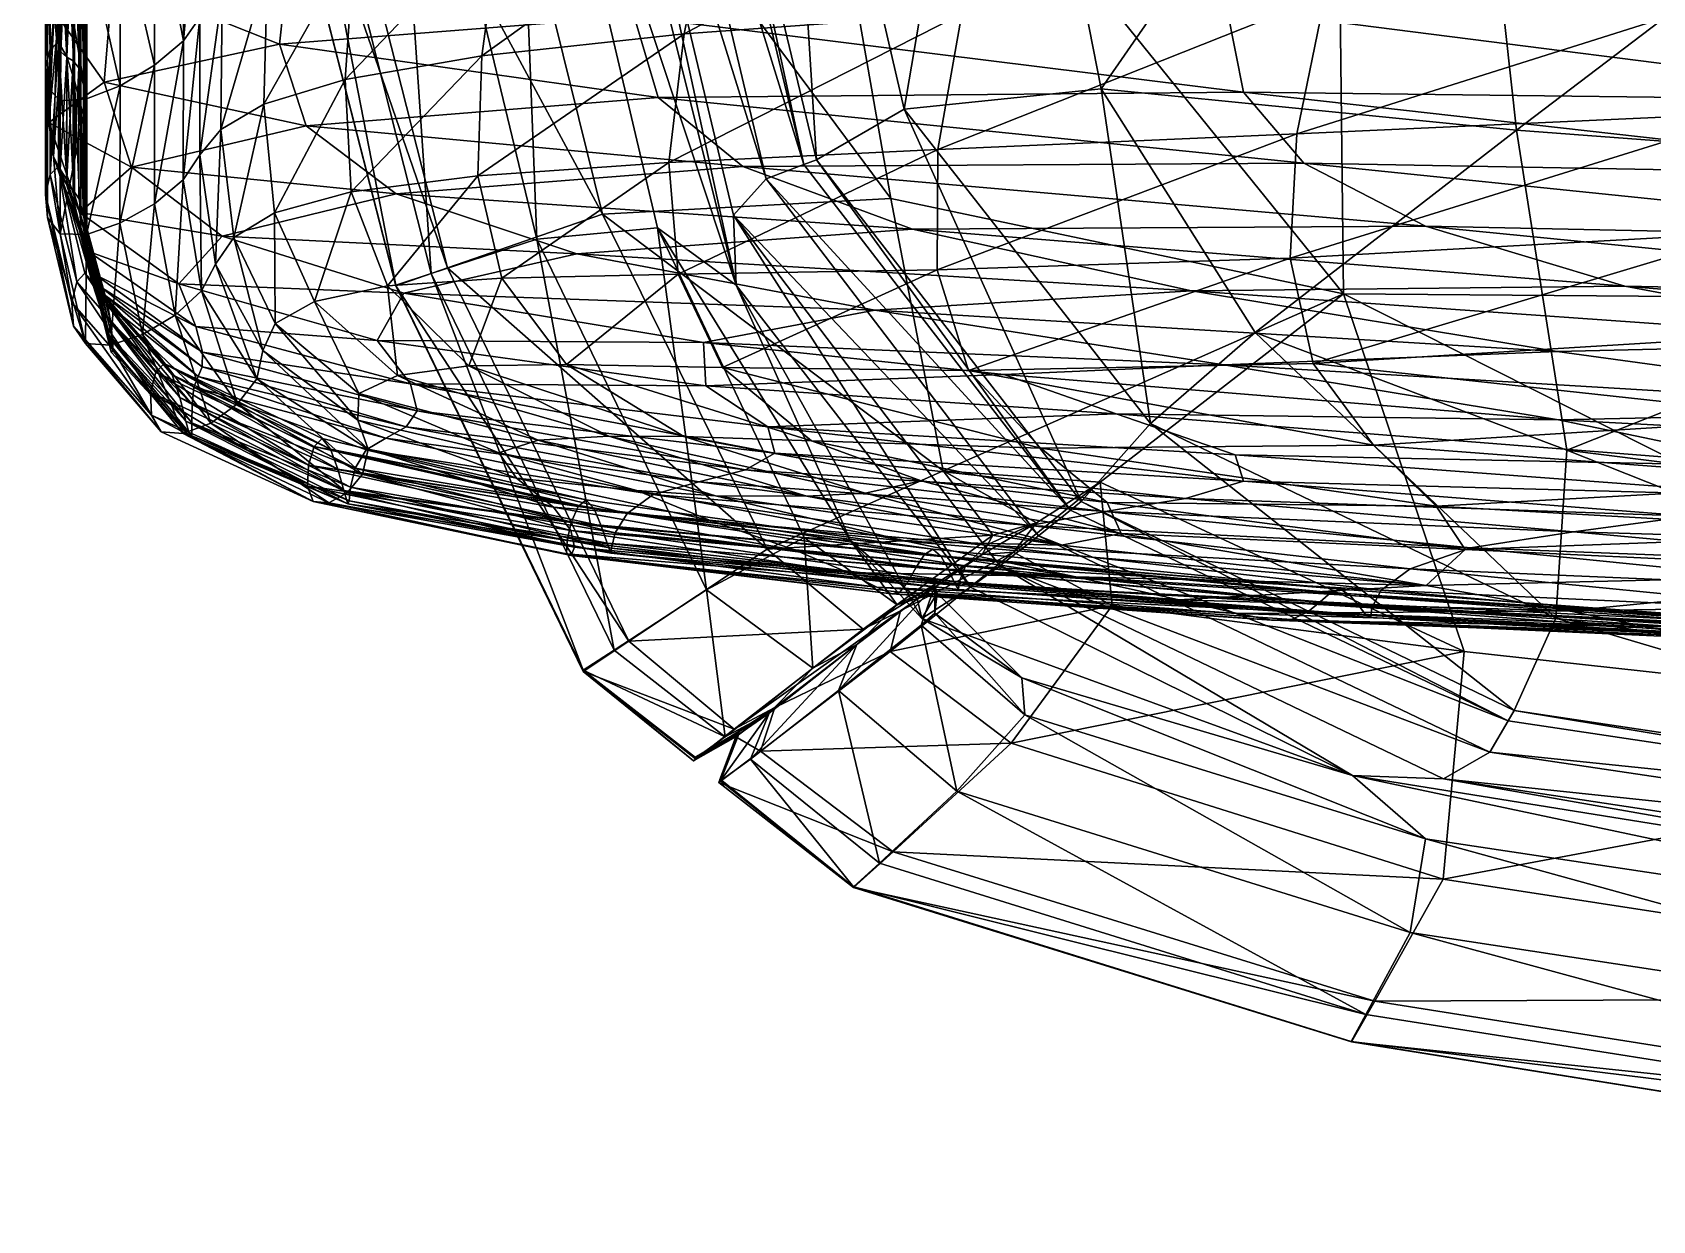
# Model space of a CAD drawing. Header units: centimetres. Extents: x -956 to 956, y -466 to 466.
# Drawn here: x -779.4 to -752.7, y -465.92 to -446.34 of the extents above; entities that cross this region are included whole.
import ezdxf

# ---------------------------------------------------------------- set-up
doc = ezdxf.new("R2010")
doc.units = ezdxf.units.CM
doc.layers.add('fabric', color=7, linetype='Continuous', true_color=0x3d8706)
doc.layers.add('Object003', color=7, linetype='Continuous', true_color=0x068706)

msp = doc.modelspace()

# ---------------------------------------------------------------- meshes
at = {"layer": 'fabric', "color": 34, "true_color": 0xb1581a}
mesh = msp.add_polyface(dxfattribs=at)
corners = [(-743.813, -439.625, -158.681), (-757.917, -439.692, -159.038), (-757.959, -424.682, -158.471), (-766.966, -439.299, -158.213), (-767.539, -424.682, -158.02), (-757.79, -450.65, -158.81), (-765.248, -449.076, -157.828), (-743.901, -450.758, -159.038), (-743.405, -457.902, -158.212), (-761.8, -453.754, -157.872), (-764.39, -453.566, -156.987), (-724.886, -450.793, -158.471), (-724.407, -439.35, -157.682), (-700.181, -450.793, -157.667), (-743.465, -424.304, -157.682), (-743.414, -439.197, -6.308), (-724.866, -439.318, -3.514), (-724.886, -424.682, -1.173), (-700.177, -439.321, -2.21), (-724.806, -449.152, -6.241), (-743.085, -448.845, -8.473), (-742.825, -454.649, -10.418), (-724.766, -455.137, -8.601), (-700.166, -449.166, -5.404), (-754.94, -447.953, -13.174), (-761.784, -447.273, -17.796), (-759.245, -451.288, -17.677), (-754.109, -453.224, -14.708), (-755.944, -438.84, -11.577), (-763.49, -438.581, -16.607), (-770.002, -449.336, -155.16), (-765.029, -447.604, -19.789), (-766.474, -448.44, -20.468), (-762.111, -454.07, -20.171), (-760.972, -452.788, -19.435), (-767.087, -438.753, -18.688), (-762.819, -454.636, -19.677), (-767.306, -448.756, -20.006), (-767.845, -449.352, -21.16), (-763.453, -455.131, -20.788), (-762.288, -454.212, -19.13), (-766.682, -448.519, -19.435), (-767.799, -450.508, -22.56), (-763.938, -455.483, -22.122), (-766.474, -448.44, -19.782), (-762.111, -454.07, -19.484), (-766.474, -448.44, -20.587), (-762.111, -454.07, -20.29)]
mesh.append_faces([[corners[k] for k in face] for face in [(0, 1, 2), (1, 3, 4), (5, 6, 3), (3, 1, 5), (7, 5, 1), (1, 0, 7), (5, 7, 8), (5, 9, 10), (10, 6, 5), (11, 7, 0), (0, 12, 11), (13, 11, 12), (12, 0, 14), (15, 16, 17), (18, 16, 19), (20, 19, 16), (16, 15, 20), (19, 20, 21), (21, 22, 19), (23, 19, 22), (24, 25, 26), (26, 27, 24), (20, 24, 27), (27, 21, 20), (24, 20, 15), (15, 28, 24), (25, 24, 28), (28, 29, 25), (30, 6, 10), (31, 32, 33), (33, 34, 31), (25, 31, 34), (34, 26, 25), (31, 25, 29), (29, 35, 31), (32, 31, 35), (36, 37, 38), (38, 39, 36), (37, 36, 40), (40, 41, 37), (38, 42, 43), (44, 41, 40), (40, 45, 44), (46, 44, 45), (45, 47, 46)]], dxfattribs={"vtx2": -1, "color": 34})
mesh = msp.add_polyface(dxfattribs=at)
corners = [(-780.247, -443.384, -352.271), (-780.229, -443.466, -345.587), (-780.385, -444.822, -345.587), (-780.247, -442.036, -352.271), (-780.229, -442.118, -345.587), (-780.321, -443.506, -335.709), (-780.321, -442.157, -335.709), (-780.376, -441.9, -356.523), (-780.088, -441.453, -356.556), (-780.361, -441.359, -358.937), (-780.208, -436.937, -358.968), (-779.918, -436.984, -356.575), (-779.926, -441.539, -352.288), (-779.735, -437.026, -352.298), (-780.294, -444.287, -352.262), (-780.435, -444.162, -356.484), (-779.861, -441.591, -345.594), (-779.643, -437.052, -345.598), (-779.893, -441.618, -335.709), (-779.637, -437.065, -335.709), (-780.32, -444.402, -335.711), (-780.255, -444.363, -345.589), (-779.872, -437.069, -289.629), (-779.716, -437.069, -321.863), (-779.519, -430.833, -321.86), (-780.02, -441.628, -321.867), (-780.488, -444.419, -321.874), (-780.245, -441.631, -289.639), (-780.572, -441.635, -224.594), (-780.099, -437.068, -224.575), (-775.533, -439.608, -45.96), (-776.19, -439.656, -64.742), (-773.408, -450.504, -64.742), (-776.19, -439.657, -86.292), (-773.407, -450.508, -86.292), (-776.19, -439.658, -107.842), (-773.405, -450.512, -107.842), (-776.189, -439.659, -126.787), (-773.404, -450.515, -126.787), (-776.189, -439.659, -140.521), (-773.404, -450.515, -140.521), (-775.258, -439.585, -149.811), (-772.553, -450.22, -149.746), (-772.465, -439.364, -155.423), (-770.002, -449.336, -155.16), (-766.966, -439.299, -158.213), (-765.248, -449.076, -157.828), (-771.482, -439.42, -24.6), (-773.56, -439.466, -32.712), (-771.081, -449.747, -33.206), (-772.827, -450.313, -46.083), (-767.087, -438.753, -18.688), (-768.71, -439.14, -19.294), (-766.474, -448.44, -20.468), (-767.306, -448.756, -20.006), (-769.56, -439.219, -18.9), (-770.222, -439.368, -20.03), (-766.682, -448.519, -19.435), (-768.922, -439.16, -18.278), (-767.799, -450.508, -22.56), (-770.508, -439.657, -21.223), (-768.71, -439.14, -19.414), (-768.71, -439.14, -18.608), (-766.474, -448.44, -19.782)]
mesh.append_faces([[corners[k] for k in face] for face in [(0, 1, 2), (1, 0, 3), (3, 4, 1), (5, 1, 4), (4, 6, 5), (7, 3, 0), (8, 9, 10), (10, 11, 8), (12, 8, 11), (11, 13, 12), (8, 12, 14), (14, 15, 8), (16, 12, 13), (13, 17, 16), (18, 16, 17), (17, 19, 18), (16, 18, 20), (20, 21, 16), (12, 16, 21), (21, 14, 12), (22, 23, 24), (18, 25, 26), (26, 20, 18), (25, 18, 19), (19, 23, 25), (27, 25, 23), (23, 22, 27), (28, 27, 22), (22, 29, 28), (30, 31, 32), (31, 33, 34), (33, 35, 36), (35, 37, 38), (37, 39, 40), (39, 41, 42), (41, 43, 44), (43, 45, 46), (47, 48, 49), (48, 30, 50), (51, 52, 53), (54, 55, 56), (57, 58, 55), (59, 60, 47), (56, 60, 59), (61, 62, 63), (62, 58, 57)]], dxfattribs={"vtx2": -1, "color": 34})
mesh = msp.add_polyface(dxfattribs=at)
corners = [(-780.853, -446.194, -345.584), (-780.385, -444.822, -345.587), (-780.503, -444.866, -335.709), (-780.792, -446.078, -352.262), (-780.384, -444.732, -352.269), (-780.86, -445.886, -356.504), (-780.497, -444.582, -356.518), (-780.923, -445.287, -345.581), (-780.952, -445.203, -352.208), (-780.294, -444.287, -352.262), (-780.998, -445.33, -335.714), (-780.255, -444.363, -345.589), (-780.32, -444.402, -335.711), (-780.488, -444.419, -321.874), (-781.181, -445.349, -321.884), (-773.408, -450.504, -64.742), (-773.407, -450.508, -86.292), (-770.32, -456.848, -86.32), (-770.319, -456.848, -64.725), (-772.827, -450.313, -46.083), (-769.81, -456.519, -46.151), (-775.533, -439.608, -45.96), (-776.19, -439.656, -64.742), (-773.405, -450.512, -107.842), (-773.404, -450.515, -126.787), (-770.313, -456.862, -126.773), (-770.315, -456.853, -107.868), (-776.19, -439.657, -86.292), (-776.19, -439.658, -107.842), (-773.404, -450.515, -140.521), (-772.553, -450.22, -149.746), (-769.569, -456.371, -149.504), (-770.321, -456.871, -140.439), (-776.189, -439.659, -126.787), (-776.189, -439.659, -140.521), (-764.39, -453.566, -156.987), (-767.286, -454.854, -154.609), (-770.002, -449.336, -155.16), (-775.258, -439.585, -149.811), (-765.248, -449.076, -157.828), (-772.465, -439.364, -155.423), (-771.081, -449.747, -33.206), (-768.287, -455.528, -33.667), (-769.096, -449.56, -25.551), (-766.679, -454.663, -26.526), (-771.482, -439.42, -24.6), (-773.56, -439.466, -32.712), (-770.222, -439.368, -20.03), (-767.845, -449.352, -21.16), (-767.306, -448.756, -20.006), (-769.56, -439.219, -18.9), (-766.682, -448.519, -19.435), (-767.799, -450.508, -22.56), (-765.915, -454.714, -23.982), (-766.474, -448.44, -19.782), (-766.474, -448.44, -20.587), (-768.71, -439.14, -19.414), (-768.71, -439.14, -18.608)]
mesh.append_faces([[corners[k] for k in face] for face in [(0, 1, 2), (1, 0, 3), (3, 4, 1), (5, 6, 4), (4, 3, 5), (7, 8, 9), (10, 7, 11), (11, 12, 10), (12, 13, 14), (15, 16, 17), (17, 18, 15), (19, 15, 18), (18, 20, 19), (15, 19, 21), (16, 15, 22), (23, 24, 25), (25, 26, 23), (16, 23, 26), (26, 17, 16), (23, 16, 27), (24, 23, 28), (29, 30, 31), (31, 32, 29), (24, 29, 32), (32, 25, 24), (29, 24, 33), (30, 29, 34), (35, 36, 37), (30, 37, 36), (36, 31, 30), (37, 30, 38), (39, 37, 40), (41, 19, 20), (20, 42, 41), (43, 41, 42), (42, 44, 43), (41, 43, 45), (19, 41, 46), (47, 48, 49), (50, 49, 51), (45, 43, 52), (53, 52, 43), (43, 44, 53), (52, 48, 47), (54, 55, 56), (51, 54, 57)]], dxfattribs={"vtx2": -1, "color": 34})
mesh = msp.add_polyface(dxfattribs=at)
corners = [(-767.799, -450.508, -22.56), (-765.915, -454.714, -23.982), (-764.737, -455.999, -23.849), (-763.938, -455.483, -22.122), (-763.453, -455.131, -20.788), (-767.845, -449.352, -21.16), (-765.866, -460.419, -126.773), (-765.869, -460.415, -107.868), (-768.061, -458.646, -107.945), (-765.87, -460.416, -86.32), (-768.069, -458.65, -86.403), (-766.111, -457.183, -33.784), (-767.562, -458.315, -46.037), (-765.437, -460.031, -46.004), (-764.16, -458.843, -33.079), (-764.751, -456.106, -26.951), (-764.523, -455.457, -27.151), (-765.812, -456.429, -33.85), (-767.256, -457.559, -45.958), (-767.4, -458.184, -148.987), (-765.262, -456.54, -153.784), (-763.267, -458.053, -154.608), (-765.214, -459.844, -149.504), (-767.162, -457.463, -148.66), (-765.09, -455.873, -153.304), (-763.227, -454.906, -155.986), (-763.747, -454.943, -155.172), (-768.085, -458.7, -140.19), (-765.864, -460.431, -140.439), (-768.059, -458.663, -126.73), (-763.569, -454.627, -155.988), (-765.707, -456.172, -153.785), (-767.286, -454.854, -154.609), (-764.39, -453.566, -156.987), (-767.829, -457.822, -148.987), (-766.534, -456.817, -33.846), (-765.144, -455.772, -27.05), (-766.679, -454.663, -26.526), (-764.527, -455.913, -24.576), (-763.043, -457.583, -25.569), (-764.487, -455.582, -24.698), (-763.089, -456.976, -23.093), (-764.814, -455.67, -24.66), (-765.867, -460.421, -64.725), (-768.058, -458.671, -64.672)]
mesh.append_faces([[corners[k] for k in face] for face in [(0, 1, 2), (2, 3, 0), (3, 4, 5), (6, 7, 8), (7, 9, 10), (11, 12, 13), (13, 14, 11), (15, 11, 14), (11, 15, 16), (16, 17, 11), (12, 11, 17), (17, 18, 12), (19, 20, 21), (21, 22, 19), (20, 19, 23), (23, 24, 20), (25, 20, 24), (24, 26, 25), (27, 19, 22), (22, 28, 27), (28, 6, 29), (30, 31, 32), (32, 33, 30), (31, 30, 26), (26, 24, 31), (34, 31, 24), (24, 23, 34), (35, 36, 37), (18, 17, 35), (36, 35, 17), (17, 16, 36), (38, 15, 39), (40, 38, 41), (41, 2, 40), (38, 40, 16), (16, 15, 38), (42, 40, 2), (2, 1, 42), (36, 42, 1), (1, 37, 36), (42, 36, 16), (16, 40, 42), (9, 43, 44), (12, 44, 43), (43, 13, 12)]], dxfattribs={"vtx2": -1, "color": 34})
mesh = msp.add_polyface(dxfattribs=at)
corners = [(-757.669, -462.97, -107.842), (-757.668, -462.97, -86.292), (-765.87, -460.416, -86.32), (-765.869, -460.415, -107.868), (-757.667, -462.97, -126.787), (-765.866, -460.419, -126.773), (-761.8, -453.754, -157.872), (-757.79, -450.65, -158.81), (-755.805, -456.54, -157.826), (-761.602, -455.782, -156.985), (-756.692, -461.173, -31.169), (-756.442, -459.627, -22.2), (-763.043, -457.583, -25.569), (-764.16, -458.843, -33.079), (-757.423, -462.521, -45.574), (-765.437, -460.031, -46.004), (-756.147, -460.292, -155.159), (-757.277, -462.303, -149.745), (-765.214, -459.844, -149.504), (-763.267, -458.053, -154.608), (-757.66, -462.972, -140.521), (-765.864, -460.431, -140.439), (-759.245, -451.288, -17.677), (-760.972, -452.788, -19.435), (-754.291, -455.995, -15.694), (-762.111, -454.07, -20.171), (-754.979, -457.515, -16.407), (-755.38, -458.199, -15.989), (-762.819, -454.636, -19.677), (-763.453, -455.131, -20.788), (-756.145, -458.638, -17.364), (-755.079, -457.686, -15.385), (-762.288, -454.212, -19.13), (-757.642, -458.586, -19.341), (-763.938, -455.483, -22.122), (-764.737, -455.999, -23.849), (-763.089, -456.976, -23.093), (-762.111, -454.07, -20.29), (-762.111, -454.07, -19.484), (-754.979, -457.515, -15.72), (-757.667, -462.97, -64.742), (-765.867, -460.421, -64.725), (-762.847, -454.421, -157.001), (-763.569, -454.627, -155.988), (-764.39, -453.566, -156.987), (-763.227, -454.906, -155.986), (-763.747, -454.943, -155.172), (-764.751, -456.106, -26.951), (-765.262, -456.54, -153.784), (-764.527, -455.913, -24.576)]
mesh.append_faces([[corners[k] for k in face] for face in [(0, 1, 2), (2, 3, 0), (4, 0, 3), (3, 5, 4), (6, 7, 8), (8, 9, 6), (10, 11, 12), (12, 13, 10), (14, 10, 13), (13, 15, 14), (16, 17, 18), (18, 19, 16), (8, 16, 19), (19, 9, 8), (20, 4, 5), (5, 21, 20), (17, 20, 21), (21, 18, 17), (22, 23, 24), (23, 25, 26), (27, 28, 29), (29, 30, 27), (28, 27, 31), (31, 32, 28), (33, 34, 35), (35, 36, 33), (11, 33, 36), (36, 12, 11), (33, 30, 29), (29, 34, 33), (37, 38, 39), (38, 32, 31), (40, 41, 2), (2, 1, 40), (41, 40, 14), (14, 15, 41), (42, 43, 44), (44, 6, 42), (45, 42, 6), (6, 9, 45), (42, 45, 46), (46, 43, 42), (13, 12, 47), (48, 45, 9), (9, 19, 48), (12, 36, 49)]], dxfattribs={"vtx2": -1, "color": 34})
mesh = msp.add_polyface(dxfattribs=at)
corners = [(-757.669, -462.97, -107.842), (-757.667, -462.97, -126.787), (-743.87, -465.181, -126.787), (-743.871, -465.181, -107.842), (-757.668, -462.97, -86.292), (-743.871, -465.181, -86.292), (-743.87, -465.181, -64.742), (-724.886, -465.918, -86.292), (-724.886, -465.918, -107.842), (-743.405, -457.902, -158.212), (-755.805, -456.54, -157.826), (-757.79, -450.65, -158.81), (-756.692, -461.173, -31.169), (-757.423, -462.521, -45.574), (-743.809, -464.677, -45.092), (-743.627, -463.165, -29.24), (-756.442, -459.627, -22.2), (-743.564, -461.565, -18.573), (-724.886, -465.918, -126.787), (-743.869, -465.182, -140.521), (-756.147, -460.292, -155.159), (-743.49, -462.243, -155.423), (-757.277, -462.303, -149.745), (-743.773, -464.447, -149.811), (-757.66, -462.972, -140.521), (-754.291, -455.995, -15.694), (-754.979, -457.515, -16.407), (-743.199, -459.28, -12.187), (-742.923, -457.662, -11.514), (-754.109, -453.224, -14.708), (-742.825, -454.649, -10.418), (-759.245, -451.288, -17.677), (-760.972, -452.788, -19.435), (-743.299, -459.998, -11.87), (-755.38, -458.199, -15.989), (-756.145, -458.638, -17.364), (-743.49, -460.556, -13.109), (-743.224, -459.46, -11.19), (-755.079, -457.686, -15.385), (-757.642, -458.586, -19.341), (-743.864, -460.796, -14.476), (-754.979, -457.515, -15.72), (-754.979, -457.515, -16.526), (-762.111, -454.07, -20.29), (-762.111, -454.07, -19.484), (-743.198, -459.28, -11.5), (-743.198, -459.28, -12.306), (-757.667, -462.97, -64.742)]
mesh.append_faces([[corners[k] for k in face] for face in [(0, 1, 2), (2, 3, 0), (4, 0, 3), (3, 5, 4), (6, 5, 7), (7, 5, 3), (8, 3, 2), (9, 10, 11), (12, 13, 14), (14, 15, 12), (16, 12, 15), (15, 17, 16), (18, 2, 19), (20, 10, 9), (9, 21, 20), (22, 20, 21), (21, 23, 22), (24, 22, 23), (23, 19, 24), (1, 24, 19), (19, 2, 1), (25, 26, 27), (27, 28, 25), (29, 25, 28), (28, 30, 29), (25, 29, 31), (26, 25, 32), (33, 34, 35), (35, 36, 33), (34, 33, 37), (37, 38, 34), (39, 16, 17), (17, 40, 39), (35, 39, 40), (40, 36, 35), (41, 42, 43), (38, 41, 44), (41, 38, 37), (37, 45, 41), (42, 41, 45), (45, 46, 42), (6, 47, 4), (4, 5, 6), (47, 6, 14), (14, 13, 47)]], dxfattribs={"vtx2": -1, "color": 34})
mesh = msp.add_polyface(dxfattribs=at)
corners = [(-768.061, -458.646, -107.945), (-768.059, -458.663, -126.73), (-765.866, -460.419, -126.773), (-768.069, -458.65, -86.403), (-765.869, -460.415, -107.868), (-767.77, -457.873, -86.458), (-767.757, -457.87, -107.997), (-767.756, -457.895, -126.701), (-768.473, -458.306, -64.672), (-770.319, -456.848, -64.725), (-770.32, -456.848, -86.32), (-768.48, -458.287, -86.403), (-767.756, -457.905, -64.637), (-767.256, -457.559, -45.958), (-767.979, -457.947, -46.052), (-769.81, -456.519, -46.151), (-768.47, -458.289, -107.945), (-770.315, -456.853, -107.868), (-768.469, -458.308, -126.73), (-770.313, -456.862, -126.773), (-768.085, -458.7, -140.19), (-765.864, -460.431, -140.439), (-767.804, -457.948, -140.024), (-767.4, -458.184, -148.987), (-767.162, -457.463, -148.66), (-768.502, -458.344, -140.19), (-770.321, -456.871, -140.439), (-767.829, -457.822, -148.987), (-769.569, -456.371, -149.504), (-765.707, -456.172, -153.785), (-767.286, -454.854, -154.609), (-766.679, -454.663, -26.526), (-768.287, -455.528, -33.667), (-766.534, -456.817, -33.846), (-768.058, -458.671, -64.672), (-765.87, -460.416, -86.32), (-767.562, -458.315, -46.037)]
mesh.append_faces([[corners[k] for k in face] for face in [(0, 1, 2), (3, 0, 4), (0, 3, 5), (5, 6, 0), (1, 0, 6), (6, 7, 1), (8, 9, 10), (10, 11, 8), (12, 8, 11), (11, 5, 12), (8, 12, 13), (13, 14, 8), (9, 8, 14), (14, 15, 9), (16, 11, 10), (10, 17, 16), (18, 16, 17), (17, 19, 18), (16, 18, 7), (7, 6, 16), (11, 16, 6), (6, 5, 11), (1, 20, 21), (20, 1, 7), (7, 22, 20), (23, 20, 22), (22, 24, 23), (25, 18, 19), (19, 26, 25), (27, 25, 26), (26, 28, 27), (25, 27, 24), (24, 22, 25), (18, 25, 22), (22, 7, 18), (29, 27, 28), (28, 30, 29), (31, 32, 33), (14, 33, 32), (32, 15, 14), (33, 14, 13), (34, 3, 35), (34, 36, 13), (13, 12, 34), (3, 34, 12), (12, 5, 3)]], dxfattribs={"vtx2": -1, "color": 34})
at = {"layer": 'Object003', "color": 34, "true_color": 0xb1581a}
mesh = msp.add_polyface(dxfattribs=at)
corners = [(-768.173, -443.988, -155.517), (-767.625, -441.37, -155.519), (-762.749, -441.019, -155.544), (-763.456, -443.597, -155.544), (-767.068, -436.095, -155.521), (-762.031, -435.845, -155.544), (-771.323, -441.782, -155.644), (-771.677, -444.431, -155.634), (-774.087, -444.884, -155.92), (-773.909, -442.202, -155.944), (-770.964, -436.406, -155.654), (-773.728, -436.729, -155.968), (-770.636, -425.925, -155.662), (-766.56, -425.744, -155.524), (-768.067, -427.734, -334.626), (-768.443, -437.651, -334.816), (-758.816, -437.302, -335.126), (-768.893, -442.43, -335.013), (-769.283, -444.447, -335.202), (-759.533, -444.245, -335.474), (-759.179, -442.155, -335.303), (-774.787, -442.843, -334.373), (-775.142, -444.882, -334.545), (-774.357, -438.04, -334.189), (-773.951, -428.098, -334.001), (-768.657, -446.367, -155.515), (-764.081, -446.034, -155.544), (-768.907, -448.487, -155.554), (-764.474, -448.273, -155.59), (-768.753, -450.325, -155.677), (-773.542, -450.52, -156.034), (-774.141, -448.971, -155.923), (-772.053, -448.707, -155.661), (-771.658, -450.392, -155.781), (-771.99, -446.73, -155.626), (-774.244, -447.117, -155.899), (-769.481, -446.078, -335.368), (-759.713, -445.94, -335.626), (-769.084, -447.415, -335.451), (-759.441, -447.328, -335.697), (-767.689, -448.553, -335.389), (-758.442, -448.496, -335.629), (-764.895, -449.584, -335.119), (-773.401, -449.003, -334.738), (-774.887, -447.879, -334.778), (-775.321, -446.533, -334.697)]
mesh.append_faces([[corners[k] for k in face] for face in [(0, 1, 2), (2, 3, 0), (1, 4, 5), (5, 2, 1), (6, 7, 8), (8, 9, 6), (10, 6, 9), (9, 11, 10), (1, 0, 7), (7, 6, 1), (4, 1, 6), (6, 10, 4), (12, 10, 11), (13, 4, 10), (14, 15, 16), (17, 18, 19), (15, 17, 20), (21, 22, 18), (18, 17, 21), (23, 21, 17), (17, 15, 23), (24, 23, 15), (15, 14, 24), (25, 0, 3), (3, 26, 25), (27, 25, 26), (26, 28, 27), (29, 27, 28), (30, 31, 32), (33, 32, 27), (7, 34, 35), (35, 8, 7), (0, 25, 34), (34, 7, 0), (34, 32, 31), (25, 27, 32), (32, 34, 25), (18, 36, 37), (36, 38, 39), (38, 40, 41), (42, 40, 43), (44, 43, 40), (40, 38, 44), (22, 45, 36), (36, 18, 22), (45, 44, 38), (38, 36, 45)]], dxfattribs={"vtx2": -1, "color": 34})
mesh = msp.add_polyface(dxfattribs=at)
corners = [(-755.119, -425.576, -155.695), (-755.84, -435.704, -155.695), (-762.031, -435.845, -155.544), (-761.375, -425.617, -155.544), (-767.068, -436.095, -155.521), (-763.456, -443.597, -155.544), (-762.749, -441.019, -155.544), (-756.63, -440.783, -155.695), (-757.408, -443.299, -155.695), (-758.816, -437.302, -335.126), (-758.611, -427.323, -334.961), (-768.067, -427.734, -334.626), (-747.197, -436.973, -335.209), (-747.234, -426.888, -335.085), (-759.533, -444.245, -335.474), (-759.179, -442.155, -335.303), (-768.893, -442.43, -335.013), (-747.688, -444.171, -335.478), (-747.413, -441.951, -335.345), (-768.443, -437.651, -334.816), (-749.202, -440.714, -155.946), (-749.91, -443.137, -155.946), (-748.484, -435.717, -155.946), (-747.829, -425.653, -155.946), (-764.081, -446.034, -155.544), (-758.095, -445.735, -155.695), (-764.474, -448.273, -155.59), (-758.558, -448.015, -155.747), (-764.486, -450.251, -155.728), (-758.667, -450.061, -155.903), (-759.713, -445.94, -335.626), (-769.283, -444.447, -335.202), (-759.441, -447.328, -335.697), (-769.481, -446.078, -335.368), (-747.827, -445.987, -335.596), (-747.714, -447.471, -335.643), (-756.44, -449.532, -335.361), (-758.442, -448.496, -335.629), (-767.689, -448.553, -335.389), (-764.895, -449.584, -335.119), (-746.263, -449.749, -335.312), (-747.231, -448.7, -335.567), (-769.084, -447.415, -335.451), (-750.969, -447.666, -156.002), (-751.107, -449.643, -156.169), (-740.389, -447.229, -156.3), (-750.534, -445.476, -155.946), (-740.048, -445.205, -156.243)]
mesh.append_faces([[corners[k] for k in face] for face in [(0, 1, 2), (3, 2, 4), (5, 6, 7), (7, 8, 5), (6, 2, 1), (1, 7, 6), (9, 10, 11), (12, 13, 10), (10, 9, 12), (14, 15, 16), (17, 18, 15), (15, 14, 17), (15, 9, 19), (18, 12, 9), (9, 15, 18), (20, 21, 8), (8, 7, 20), (22, 20, 7), (7, 1, 22), (23, 22, 1), (24, 5, 8), (8, 25, 24), (26, 24, 25), (25, 27, 26), (28, 26, 27), (27, 29, 28), (30, 14, 31), (32, 30, 33), (34, 17, 14), (14, 30, 34), (35, 34, 30), (30, 32, 35), (36, 37, 38), (38, 39, 36), (40, 41, 37), (37, 36, 40), (37, 32, 42), (41, 35, 32), (32, 37, 41), (43, 44, 29), (29, 27, 43), (44, 43, 45), (21, 46, 25), (25, 8, 21), (46, 43, 27), (27, 25, 46), (43, 46, 47)]], dxfattribs={"vtx2": -1, "color": 34})
mesh = msp.add_polyface(dxfattribs=at)
corners = [(-778.828, -448.769, -255.699), (-778.828, -446.738, -255.699), (-778.965, -446.51, -238.859), (-778.703, -449.172, -271.862), (-778.703, -447.138, -271.862), (-779.038, -445.993, -332.267), (-778.86, -443.744, -332.181), (-778.913, -444.064, -330.695), (-779.001, -446.439, -330.738), (-778.072, -445.436, -333.551), (-779.101, -446.617, -222.204), (-779.101, -448.684, -222.204), (-779.18, -446.91, -206.486), (-779.18, -449.014, -206.484), (-779.145, -447.243, -192.458), (-779.146, -449.389, -192.449), (-778.725, -446.808, -324.655), (-778.725, -444.223, -324.655), (-778.629, -444.331, -321.865), (-778.629, -446.927, -321.865), (-778.83, -446.751, -327.011), (-778.821, -444.207, -327.007), (-778.892, -444.186, -328.996), (-778.927, -446.66, -329.013), (-778.556, -447.204, -318.563), (-778.556, -449.349, -318.563), (-778.938, -444.859, -180.896), (-778.503, -444.749, -172.528), (-778.505, -447.439, -172.481), (-778.939, -447.468, -180.872), (-778.933, -439.459, -181.03), (-778.703, -444.788, -271.862), (-778.599, -447.55, -286.486), (-778.599, -445.167, -286.486), (-778.702, -439.7, -271.865), (-778.828, -444.402, -255.699), (-778.965, -444.164, -238.859), (-778.828, -439.338, -255.709), (-779.127, -447.829, -332.342), (-779.046, -448.386, -330.776), (-778.211, -447.164, -333.669), (-779.101, -444.23, -222.204), (-779.18, -444.46, -206.488), (-779.177, -439.262, -206.568), (-779.145, -444.717, -192.467), (-779.14, -439.421, -192.577), (-778.725, -448.941, -324.655), (-778.834, -448.845, -327.015), (-778.945, -448.693, -329.028), (-778.556, -444.628, -318.563)]
mesh.append_faces([[corners[k] for k in face] for face in [(0, 1, 2), (3, 4, 1), (5, 6, 7), (7, 8, 5), (6, 5, 9), (2, 10, 11), (10, 12, 13), (12, 14, 15), (16, 17, 18), (18, 19, 16), (20, 21, 17), (17, 16, 20), (22, 23, 8), (8, 7, 22), (21, 20, 23), (23, 22, 21), (19, 24, 25), (26, 27, 28), (28, 29, 26), (27, 26, 30), (31, 4, 32), (32, 33, 31), (34, 31, 33), (1, 35, 36), (36, 2, 1), (4, 31, 35), (35, 1, 4), (37, 35, 31), (38, 5, 8), (8, 39, 38), (5, 38, 40), (41, 10, 2), (2, 36, 41), (42, 12, 10), (10, 41, 42), (43, 42, 41), (14, 44, 26), (26, 29, 14), (12, 42, 44), (44, 14, 12), (30, 26, 44), (45, 44, 42), (46, 16, 19), (47, 20, 16), (39, 8, 23), (48, 23, 20), (19, 18, 49)]], dxfattribs={"vtx2": -1, "color": 34})
mesh = msp.add_polyface(dxfattribs=at)
corners = [(-775.52, -445.306, -156.396), (-775.447, -442.575, -156.443), (-773.909, -442.202, -155.944), (-774.087, -444.884, -155.92), (-776.271, -445.706, -157.191), (-776.25, -442.926, -157.265), (-776.631, -443.276, -158.532), (-776.635, -446.095, -158.437), (-776.907, -446.483, -160.262), (-776.903, -443.65, -160.367), (-778.072, -445.436, -333.551), (-777.797, -443.309, -333.418), (-778.86, -443.744, -332.181), (-775.142, -444.882, -334.545), (-774.787, -442.843, -334.373), (-777.377, -444.07, -162.893), (-777.381, -446.88, -162.797), (-777.946, -444.461, -166.737), (-777.949, -447.221, -166.663), (-778.503, -444.749, -172.528), (-778.505, -447.439, -172.481), (-778.497, -439.25, -172.677), (-778.599, -445.167, -286.486), (-778.599, -447.55, -286.486), (-778.528, -447.812, -298.711), (-778.528, -445.383, -298.711), (-778.596, -440.034, -286.488), (-774.141, -448.971, -155.923), (-774.244, -447.117, -155.899), (-771.99, -446.73, -155.626), (-775.584, -447.523, -156.353), (-776.289, -447.94, -157.126), (-776.639, -448.358, -158.353), (-776.911, -448.77, -160.17), (-778.211, -447.164, -333.669), (-779.038, -445.993, -332.267), (-777.761, -448.562, -333.737), (-779.127, -447.829, -332.342), (-775.321, -446.533, -334.697), (-774.887, -447.879, -334.778), (-778.556, -444.628, -318.563), (-778.556, -447.204, -318.563), (-778.629, -446.927, -321.865), (-778.524, -439.291, -318.581), (-778.629, -444.331, -321.865), (-778.512, -444.986, -314.062), (-778.512, -447.522, -314.062), (-778.487, -439.687, -314.076), (-778.501, -447.764, -307.673), (-778.501, -445.28, -307.673), (-778.52, -440.193, -298.715), (-778.485, -440.033, -307.683), (-777.385, -449.167, -162.713)]
mesh.append_faces([[corners[k] for k in face] for face in [(0, 1, 2), (2, 3, 0), (4, 5, 1), (1, 0, 4), (6, 7, 8), (8, 9, 6), (5, 4, 7), (7, 6, 5), (10, 11, 12), (11, 10, 13), (13, 14, 11), (15, 9, 8), (8, 16, 15), (17, 15, 16), (16, 18, 17), (19, 17, 18), (18, 20, 19), (17, 19, 21), (22, 23, 24), (24, 25, 22), (26, 22, 25), (27, 28, 29), (30, 0, 3), (3, 28, 30), (31, 4, 0), (0, 30, 31), (7, 32, 33), (33, 8, 7), (4, 31, 32), (32, 7, 4), (34, 10, 35), (36, 34, 37), (10, 34, 38), (38, 13, 10), (39, 38, 34), (40, 41, 42), (43, 40, 44), (45, 46, 41), (41, 40, 45), (47, 45, 40), (48, 49, 25), (25, 24, 48), (46, 45, 49), (49, 48, 46), (50, 25, 49), (51, 49, 45), (52, 16, 8)]], dxfattribs={"vtx2": -1, "color": 34})
mesh = msp.add_polyface(dxfattribs=at)
corners = [(-778.599, -447.55, -286.486), (-778.599, -449.597, -286.486), (-778.528, -449.881, -298.711), (-778.528, -447.812, -298.711), (-778.703, -447.138, -271.862), (-778.703, -449.172, -271.862), (-778.166, -451.325, -286.488), (-778.965, -446.51, -238.859), (-778.965, -448.552, -238.859), (-778.828, -448.769, -255.699), (-778.394, -450.513, -255.699), (-778.53, -450.308, -238.859), (-778.828, -446.738, -255.699), (-778.269, -450.906, -271.862), (-779.101, -448.684, -222.204), (-779.18, -449.014, -206.484), (-779.101, -446.617, -222.204), (-778.666, -450.452, -222.204), (-778.747, -450.794, -206.482), (-778.94, -449.659, -180.851), (-779.146, -449.389, -192.449), (-779.145, -447.243, -192.458), (-778.939, -447.468, -180.872), (-778.523, -451.466, -180.836), (-778.718, -451.182, -192.443), (-779.18, -446.91, -206.486), (-778.556, -449.349, -318.563), (-778.629, -449.077, -321.865), (-778.629, -446.927, -321.865), (-778.512, -449.647, -314.062), (-778.556, -447.204, -318.563), (-778.512, -447.522, -314.062), (-778.501, -449.861, -307.673), (-778.501, -447.764, -307.673), (-778.614, -449.309, -332.39), (-779.127, -447.829, -332.342), (-779.046, -448.386, -330.776), (-778.472, -449.952, -330.804), (-777.761, -448.562, -333.737), (-778.725, -448.941, -324.655), (-778.21, -450.663, -324.674), (-778.725, -446.808, -324.655), (-778.834, -448.845, -327.015), (-778.276, -450.532, -327.032), (-778.927, -446.66, -329.013), (-778.945, -448.693, -329.028), (-778.83, -446.751, -327.011), (-778.362, -450.328, -329.047), (-778.505, -447.439, -172.481), (-778.506, -449.671, -172.439)]
mesh.append_faces([[corners[k] for k in face] for face in [(0, 1, 2), (2, 3, 0), (4, 5, 1), (1, 0, 4), (6, 1, 5), (7, 8, 9), (10, 9, 8), (8, 11, 10), (12, 9, 5), (13, 5, 9), (9, 10, 13), (14, 8, 7), (15, 14, 16), (17, 11, 8), (8, 14, 17), (18, 17, 14), (14, 15, 18), (19, 20, 21), (21, 22, 19), (23, 24, 20), (20, 19, 23), (20, 15, 25), (24, 18, 15), (15, 20, 24), (26, 27, 28), (29, 26, 30), (30, 31, 29), (2, 32, 33), (33, 3, 2), (32, 29, 31), (31, 33, 32), (34, 35, 36), (36, 37, 34), (35, 34, 38), (28, 27, 39), (40, 39, 27), (41, 39, 42), (43, 42, 39), (44, 45, 36), (46, 42, 45), (45, 47, 37), (37, 36, 45), (42, 43, 47), (47, 45, 42), (48, 49, 19), (19, 22, 48), (23, 19, 49)]], dxfattribs={"vtx2": -1, "color": 34})
mesh = msp.add_polyface(dxfattribs=at)
corners = [(-778.599, -449.597, -286.486), (-778.166, -451.325, -286.488), (-778.095, -451.608, -298.715), (-778.528, -449.881, -298.711), (-778.703, -449.172, -271.862), (-778.269, -450.906, -271.862), (-778.108, -451.095, -318.583), (-778.156, -450.818, -321.887), (-778.629, -449.077, -321.865), (-778.556, -449.349, -318.563), (-778.076, -451.388, -314.077), (-778.512, -449.647, -314.062), (-778.501, -449.861, -307.673), (-778.068, -451.594, -307.683), (-775.405, -449.316, -156.353), (-775.584, -447.523, -156.353), (-774.244, -447.117, -155.899), (-774.141, -448.971, -155.923), (-776.074, -449.719, -157.098), (-776.289, -447.94, -157.126), (-774.747, -450.777, -156.43), (-773.542, -450.52, -156.034), (-775.393, -451.139, -157.134), (-775.598, -451.585, -158.31), (-776.38, -450.158, -158.303), (-776.639, -448.358, -158.353), (-776.609, -450.597, -160.109), (-776.911, -448.77, -160.17), (-773.277, -450.638, -333.595), (-776.268, -449.698, -333.724), (-776.982, -450.487, -332.391), (-773.714, -451.42, -332.328), (-778.614, -449.309, -332.39), (-778.472, -449.952, -330.804), (-776.703, -451.186, -330.816), (-777.761, -448.562, -333.737), (-773.401, -449.003, -334.738), (-774.887, -447.879, -334.778), (-778.211, -447.164, -333.669), (-778.21, -450.663, -324.674), (-778.725, -448.941, -324.655), (-778.276, -450.532, -327.032), (-778.362, -450.328, -329.047), (-776.593, -451.608, -329.075), (-776.907, -446.483, -160.262), (-777.385, -449.167, -162.713), (-777.044, -451.003, -162.655), (-777.952, -449.487, -166.598), (-777.949, -447.221, -166.663), (-777.381, -446.88, -162.797), (-777.579, -451.32, -166.551), (-778.506, -449.671, -172.439), (-778.505, -447.439, -172.481), (-778.108, -451.493, -172.408)]
mesh.append_faces([[corners[k] for k in face] for face in [(0, 1, 2), (2, 3, 0), (4, 5, 1), (6, 7, 8), (8, 9, 6), (10, 6, 9), (9, 11, 10), (12, 3, 2), (11, 12, 13), (14, 15, 16), (16, 17, 14), (18, 19, 15), (15, 14, 18), (20, 14, 17), (17, 21, 20), (22, 18, 14), (14, 20, 22), (18, 22, 23), (23, 24, 18), (25, 24, 26), (26, 27, 25), (19, 18, 24), (24, 25, 19), (28, 29, 30), (30, 31, 28), (30, 32, 33), (33, 34, 30), (29, 35, 32), (32, 30, 29), (35, 29, 36), (36, 37, 35), (38, 35, 37), (8, 7, 39), (40, 39, 41), (34, 33, 42), (43, 42, 41), (44, 27, 45), (46, 45, 27), (27, 26, 46), (47, 48, 49), (49, 45, 47), (50, 47, 45), (45, 46, 50), (48, 47, 51), (51, 52, 48), (47, 50, 53), (53, 51, 47)]], dxfattribs={"vtx2": -1, "color": 34})
mesh = msp.add_polyface(dxfattribs=at)
corners = [(-773.864, -453.208, -160.156), (-774.031, -452.73, -158.396), (-771.417, -453.687, -158.586), (-771.711, -453.271, -157.511), (-774.016, -452.292, -157.262), (-769.897, -452.994, -156.686), (-771.059, -453.062, -156.959), (-773.377, -451.995, -156.62), (-772.206, -451.837, -156.274), (-770.422, -449.989, -334.528), (-765.513, -450.919, -334.098), (-760.298, -450.6, -334.581), (-764.895, -449.584, -335.119), (-773.277, -450.638, -333.595), (-768.335, -451.45, -333.319), (-763.386, -451.976, -332.967), (-759.76, -451.821, -333.385), (-768.296, -452.163, -332.181), (-773.714, -451.42, -332.328), (-773.164, -452.134, -330.808), (-767.279, -452.843, -330.774), (-761.537, -452.627, -332.125), (-768.662, -453.001, -156.444), (-770.597, -451.814, -156.028), (-766.556, -453.071, -156.336), (-768.026, -451.861, -155.924), (-765.674, -453.936, -157.022), (-764.751, -453.732, -156.78), (-762.779, -453.191, -156.464), (-763.971, -451.911, -156.004), (-767.163, -453.276, -329.183), (-773.055, -452.576, -329.118), (-767.644, -453.547, -327.307), (-773.239, -452.842, -327.164), (-759.44, -453.735, -329.297), (-773.569, -453.026, -324.85), (-768.413, -453.745, -325.044), (-768.753, -450.325, -155.677), (-764.486, -450.251, -155.728), (-764.474, -448.273, -155.59), (-771.658, -450.392, -155.781), (-773.542, -450.52, -156.034), (-772.053, -448.707, -155.661), (-768.907, -448.487, -155.554), (-773.401, -449.003, -334.738), (-776.268, -449.698, -333.724)]
mesh.append_faces([[corners[k] for k in face] for face in [(0, 1, 2), (3, 2, 1), (1, 4, 3), (5, 6, 7), (7, 8, 5), (6, 3, 4), (4, 7, 6), (9, 10, 11), (11, 12, 9), (13, 14, 10), (10, 9, 13), (14, 15, 16), (16, 10, 14), (17, 18, 19), (19, 20, 17), (21, 17, 20), (14, 13, 18), (18, 17, 14), (15, 14, 17), (17, 21, 15), (22, 5, 8), (8, 23, 22), (24, 22, 23), (23, 25, 24), (5, 22, 26), (22, 24, 27), (28, 24, 25), (25, 29, 28), (30, 20, 19), (19, 31, 30), (32, 30, 31), (31, 33, 32), (20, 30, 34), (33, 35, 36), (25, 37, 38), (38, 29, 25), (39, 38, 37), (40, 23, 8), (8, 41, 40), (42, 40, 41), (37, 25, 23), (23, 40, 37), (43, 37, 40), (41, 8, 7), (44, 9, 12), (45, 13, 9), (9, 44, 45)]], dxfattribs={"vtx2": -1, "color": 34})
mesh = msp.add_polyface(dxfattribs=at)
corners = [(-754.247, -452.723, -332.331), (-750.59, -453.489, -331.007), (-739.345, -453.509, -331.395), (-747.172, -452.574, -332.738), (-759.76, -451.821, -333.385), (-754.268, -451.598, -333.785), (-761.537, -452.627, -332.125), (-759.578, -453.3, -330.808), (-763.386, -451.976, -332.967), (-765.513, -450.919, -334.098), (-760.298, -450.6, -334.581), (-767.279, -452.843, -330.774), (-748.171, -451.456, -334.118), (-753.157, -450.525, -334.833), (-756.44, -449.532, -335.361), (-764.895, -449.584, -335.119), (-744.691, -450.693, -334.824), (-746.263, -449.749, -335.312), (-743.239, -451.335, -334.306), (-757.296, -453.14, -156.736), (-762.779, -453.191, -156.464), (-763.971, -451.911, -156.004), (-758.29, -451.795, -156.215), (-756.266, -454.145, -157.487), (-761.683, -454.088, -157.063), (-755.784, -454.861, -158.492), (-764.751, -453.732, -156.78), (-761.454, -454.598, -157.754), (-760.395, -454.019, -327.487), (-761.717, -454.236, -325.278), (-754.002, -454.57, -325.512), (-752.078, -454.31, -327.687), (-750.404, -453.984, -329.489), (-741.053, -454.1, -329.643), (-759.44, -453.735, -329.297), (-743.396, -454.488, -327.852), (-767.163, -453.276, -329.183), (-767.644, -453.547, -327.307), (-749.15, -453.759, -157.9), (-748.445, -454.595, -159.087), (-750.07, -452.693, -157.059), (-750.843, -451.341, -156.503), (-764.486, -450.251, -155.728), (-758.667, -450.061, -155.903), (-751.107, -449.643, -156.169), (-740.512, -449.053, -156.472)]
mesh.append_faces([[corners[k] for k in face] for face in [(0, 1, 2), (2, 3, 0), (4, 0, 3), (3, 5, 4), (6, 7, 1), (1, 0, 6), (8, 6, 0), (0, 4, 8), (9, 4, 5), (5, 10, 9), (11, 7, 6), (12, 5, 3), (13, 14, 15), (15, 10, 13), (12, 13, 10), (10, 5, 12), (16, 17, 14), (14, 13, 16), (18, 16, 13), (13, 12, 18), (19, 20, 21), (21, 22, 19), (23, 24, 20), (20, 19, 23), (24, 23, 25), (26, 24, 27), (28, 29, 30), (30, 31, 28), (1, 32, 33), (7, 34, 32), (32, 1, 7), (32, 31, 35), (34, 28, 31), (31, 32, 34), (34, 7, 11), (28, 34, 36), (29, 28, 37), (23, 38, 39), (40, 19, 22), (22, 41, 40), (38, 23, 19), (19, 40, 38), (21, 42, 43), (43, 22, 21), (44, 41, 22), (22, 43, 44), (41, 44, 45)]], dxfattribs={"vtx2": -1, "color": 34})
mesh = msp.add_polyface(dxfattribs=at)
corners = [(-778.166, -451.325, -286.488), (-776.865, -452.749, -286.494), (-776.796, -453.012, -298.73), (-778.095, -451.608, -298.715), (-778.269, -450.906, -271.862), (-776.967, -452.356, -271.864), (-774.485, -453.206, -255.699), (-777.091, -451.986, -255.699), (-777.226, -451.795, -238.859), (-778.394, -450.513, -255.699), (-778.53, -450.308, -238.859), (-777.434, -452.649, -192.441), (-777.271, -452.924, -180.83), (-774.767, -454.068, -180.836), (-777.447, -452.272, -206.482), (-774.865, -453.817, -192.443), (-778.718, -451.182, -192.443), (-778.523, -451.466, -180.836), (-778.747, -450.794, -206.482), (-777.362, -451.939, -222.204), (-774.752, -453.167, -222.204), (-778.666, -450.452, -222.204), (-774.848, -453.472, -206.482), (-778.068, -451.594, -307.683), (-776.771, -452.987, -307.712), (-778.076, -451.388, -314.077), (-776.768, -452.774, -314.122), (-778.156, -450.818, -321.887), (-778.108, -451.095, -318.583), (-776.764, -452.475, -318.641), (-776.736, -452.187, -321.951), (-778.501, -449.861, -307.673), (-778.512, -449.647, -314.062), (-776.663, -452.012, -324.733), (-778.21, -450.663, -324.674), (-776.597, -451.851, -327.077), (-778.276, -450.532, -327.032), (-778.362, -450.328, -329.047), (-776.593, -451.608, -329.075), (-776.703, -451.186, -330.816), (-776.016, -452.463, -162.637), (-777.044, -451.003, -162.655), (-776.609, -450.597, -160.109), (-776.457, -452.781, -166.535), (-777.579, -451.32, -166.551), (-776.91, -452.951, -172.396), (-778.108, -451.493, -172.408), (-778.506, -449.671, -172.439)]
mesh.append_faces([[corners[k] for k in face] for face in [(0, 1, 2), (2, 3, 0), (4, 5, 1), (1, 0, 4), (6, 7, 8), (7, 9, 10), (10, 8, 7), (5, 4, 9), (9, 7, 5), (11, 12, 13), (14, 11, 15), (16, 17, 12), (12, 11, 16), (18, 16, 11), (11, 14, 18), (8, 19, 20), (10, 21, 19), (19, 8, 10), (19, 14, 22), (21, 18, 14), (14, 19, 21), (23, 3, 2), (2, 24, 23), (25, 23, 24), (24, 26, 25), (27, 28, 29), (29, 30, 27), (28, 25, 26), (26, 29, 28), (3, 23, 31), (23, 25, 32), (33, 34, 27), (27, 30, 33), (35, 36, 34), (34, 33, 35), (37, 38, 39), (36, 35, 38), (40, 41, 42), (43, 44, 41), (41, 40, 43), (13, 12, 45), (46, 45, 12), (12, 17, 46), (44, 43, 45), (45, 46, 44), (47, 46, 17)]], dxfattribs={"vtx2": -1, "color": 34})
mesh = msp.add_polyface(dxfattribs=at)
corners = [(-770.515, -454.416, -206.484), (-774.848, -453.472, -206.482), (-774.865, -453.817, -192.443), (-776.865, -452.749, -286.494), (-774.262, -453.888, -286.506), (-774.196, -454.11, -298.759), (-776.796, -453.012, -298.73), (-776.967, -452.356, -271.864), (-774.362, -453.539, -271.866), (-777.226, -451.795, -238.859), (-774.618, -453.033, -238.859), (-774.485, -453.206, -255.699), (-777.091, -451.986, -255.699), (-774.767, -454.068, -180.836), (-777.434, -452.649, -192.441), (-777.447, -452.272, -206.482), (-774.752, -453.167, -222.204), (-777.362, -451.939, -222.204), (-776.771, -452.987, -307.712), (-774.176, -454.06, -307.771), (-776.768, -452.774, -314.122), (-774.152, -453.832, -314.213), (-776.736, -452.187, -321.951), (-776.764, -452.475, -318.641), (-774.075, -453.521, -318.758), (-773.897, -453.221, -322.08), (-773.377, -451.995, -156.62), (-774.747, -450.777, -156.43), (-773.542, -450.52, -156.034), (-774.016, -452.292, -157.262), (-775.393, -451.139, -157.134), (-775.598, -451.585, -158.31), (-774.031, -452.73, -158.396), (-773.864, -453.208, -160.156), (-775.695, -452.048, -160.098), (-776.38, -450.158, -158.303), (-776.609, -450.597, -160.109), (-773.714, -451.42, -332.328), (-776.982, -450.487, -332.391), (-776.703, -451.186, -330.816), (-773.164, -452.134, -330.808), (-773.569, -453.026, -324.85), (-776.663, -452.012, -324.733), (-773.239, -452.842, -327.164), (-776.597, -451.851, -327.077), (-776.593, -451.608, -329.075), (-773.055, -452.576, -329.118), (-773.958, -453.621, -162.675), (-776.016, -452.463, -162.637), (-774.209, -453.929, -166.557), (-776.457, -452.781, -166.535), (-776.91, -452.951, -172.396), (-774.513, -454.092, -172.409)]
mesh.append_faces([[corners[k] for k in face] for face in [(0, 1, 2), (3, 4, 5), (5, 6, 3), (7, 8, 4), (4, 3, 7), (9, 10, 11), (8, 7, 12), (12, 11, 8), (13, 2, 14), (2, 1, 15), (16, 10, 9), (1, 16, 17), (18, 6, 5), (5, 19, 18), (20, 18, 19), (19, 21, 20), (22, 23, 24), (24, 25, 22), (23, 20, 21), (21, 24, 23), (26, 27, 28), (29, 30, 27), (27, 26, 29), (31, 32, 33), (33, 34, 31), (35, 31, 34), (34, 36, 35), (30, 29, 32), (32, 31, 30), (37, 38, 39), (39, 40, 37), (41, 42, 22), (22, 25, 41), (43, 44, 42), (42, 41, 43), (45, 46, 40), (40, 39, 45), (44, 43, 46), (46, 45, 44), (47, 48, 34), (34, 33, 47), (49, 50, 48), (48, 47, 49), (36, 34, 48), (51, 52, 13), (50, 49, 52), (52, 51, 50)]], dxfattribs={"vtx2": -1, "color": 34})
mesh = msp.add_polyface(dxfattribs=at)
corners = [(-769.925, -454.758, -286.525), (-769.865, -454.923, -298.808), (-774.196, -454.11, -298.759), (-774.262, -453.888, -286.506), (-770.021, -454.471, -271.871), (-774.362, -453.539, -271.866), (-770.272, -454.041, -238.859), (-770.141, -454.189, -255.699), (-774.485, -453.206, -255.699), (-774.618, -453.033, -238.859), (-771.417, -453.687, -158.586), (-770.81, -454.162, -160.303), (-773.864, -453.208, -160.156), (-768.236, -454.379, -158.724), (-769.434, -453.891, -157.9), (-771.711, -453.271, -157.511), (-771.059, -453.062, -156.959), (-769.897, -452.994, -156.686), (-766.633, -453.982, -157.351), (-768.141, -453.975, -157.591), (-770.584, -454.713, -192.452), (-774.865, -453.817, -192.443), (-774.767, -454.068, -180.836), (-770.592, -454.932, -180.858), (-764.966, -455.388, -192.466), (-770.515, -454.416, -206.484), (-774.752, -453.167, -222.204), (-770.404, -454.154, -222.204), (-774.848, -453.472, -206.482), (-769.166, -453.955, -322.294), (-768.413, -453.745, -325.044), (-773.569, -453.026, -324.85), (-773.897, -453.221, -322.08), (-767.644, -453.547, -327.307), (-773.239, -452.842, -327.164), (-769.594, -454.266, -318.953), (-774.075, -453.521, -318.758), (-769.792, -454.589, -314.364), (-774.152, -453.832, -314.213), (-769.851, -454.838, -307.868), (-774.176, -454.06, -307.771), (-770.517, -454.961, -172.453), (-774.513, -454.092, -172.409), (-770.461, -454.825, -166.63), (-774.209, -453.929, -166.557), (-765.234, -455.594, -172.521), (-765.482, -455.483, -166.728), (-770.525, -454.55, -162.782), (-773.958, -453.621, -162.675), (-766.826, -454.875, -160.415), (-765.96, -455.243, -162.888)]
mesh.append_faces([[corners[k] for k in face] for face in [(0, 1, 2), (2, 3, 0), (4, 0, 3), (3, 5, 4), (6, 7, 8), (8, 9, 6), (7, 4, 5), (5, 8, 7), (10, 11, 12), (11, 10, 13), (14, 13, 10), (10, 15, 14), (16, 17, 18), (19, 14, 15), (15, 16, 19), (20, 21, 22), (22, 23, 20), (24, 20, 23), (21, 20, 25), (26, 27, 6), (6, 9, 26), (28, 25, 27), (27, 26, 28), (29, 30, 31), (31, 32, 29), (30, 33, 34), (35, 29, 32), (32, 36, 35), (37, 35, 36), (36, 38, 37), (1, 39, 40), (40, 2, 1), (39, 37, 38), (38, 40, 39), (41, 23, 22), (22, 42, 41), (43, 41, 42), (42, 44, 43), (23, 41, 45), (41, 43, 46), (11, 47, 48), (48, 12, 11), (47, 11, 49), (47, 43, 44), (44, 48, 47), (43, 47, 50)]], dxfattribs={"vtx2": -1, "color": 34})
mesh = msp.add_polyface(dxfattribs=at)
corners = [(-764.197, -455.421, -286.548), (-764.135, -455.523, -298.866), (-769.865, -454.923, -298.808), (-769.925, -454.758, -286.525), (-764.296, -455.204, -271.877), (-770.021, -454.471, -271.871), (-764.557, -454.855, -238.859), (-764.42, -454.978, -255.699), (-770.141, -454.189, -255.699), (-770.272, -454.041, -238.859), (-768.236, -454.379, -158.724), (-766.826, -454.875, -160.415), (-770.81, -454.162, -160.303), (-766.633, -453.982, -157.351), (-768.141, -453.975, -157.591), (-771.059, -453.062, -156.959), (-764.969, -454.732, -158.66), (-762.204, -455.311, -160.368), (-762.435, -454.79, -158.35), (-769.434, -453.891, -157.9), (-765.674, -453.936, -157.022), (-769.897, -452.994, -156.686), (-764.751, -453.732, -156.78), (-768.662, -453.001, -156.444), (-761.683, -454.088, -157.063), (-766.556, -453.071, -156.336), (-762.779, -453.191, -156.464), (-761.454, -454.598, -157.754), (-770.592, -454.932, -180.858), (-765.101, -455.566, -180.892), (-764.966, -455.388, -192.466), (-764.83, -455.15, -206.488), (-770.515, -454.416, -206.484), (-770.584, -454.713, -192.452), (-770.404, -454.154, -222.204), (-764.694, -454.942, -222.204), (-767.163, -453.276, -329.183), (-767.644, -453.547, -327.307), (-760.395, -454.019, -327.487), (-762.96, -454.468, -322.551), (-761.717, -454.236, -325.278), (-768.413, -453.745, -325.044), (-769.166, -453.955, -322.294), (-763.68, -454.792, -319.186), (-769.594, -454.266, -318.953), (-764.02, -455.128, -314.545), (-769.792, -454.589, -314.364), (-764.124, -455.399, -307.985), (-769.851, -454.838, -307.868), (-765.234, -455.594, -172.521), (-765.482, -455.483, -166.728), (-770.517, -454.961, -172.453), (-765.96, -455.243, -162.888), (-770.525, -454.55, -162.782), (-770.461, -454.825, -166.63), (-760.504, -455.691, -162.92)]
mesh.append_faces([[corners[k] for k in face] for face in [(0, 1, 2), (2, 3, 0), (4, 0, 3), (3, 5, 4), (6, 7, 8), (8, 9, 6), (7, 4, 5), (5, 8, 7), (10, 11, 12), (13, 14, 15), (10, 16, 17), (17, 11, 10), (14, 13, 18), (18, 16, 14), (19, 14, 16), (16, 10, 19), (20, 13, 21), (22, 20, 23), (24, 22, 25), (25, 26, 24), (18, 13, 20), (27, 20, 22), (28, 29, 30), (31, 32, 33), (33, 30, 31), (34, 35, 6), (6, 9, 34), (32, 31, 35), (35, 34, 32), (36, 37, 38), (39, 40, 41), (41, 42, 39), (37, 41, 40), (43, 39, 42), (42, 44, 43), (45, 43, 44), (44, 46, 45), (1, 47, 48), (48, 2, 1), (47, 45, 46), (46, 48, 47), (49, 29, 28), (50, 49, 51), (11, 52, 53), (52, 50, 54), (52, 11, 17), (50, 52, 55)]], dxfattribs={"vtx2": -1, "color": 34})
mesh = msp.add_polyface(dxfattribs=at)
corners = [(-764.42, -454.978, -255.699), (-764.557, -454.855, -238.859), (-757.842, -455.514, -238.859), (-757.683, -455.617, -255.699), (-764.296, -455.204, -271.877), (-757.537, -455.789, -271.883), (-764.135, -455.523, -298.866), (-764.197, -455.421, -286.548), (-757.419, -455.942, -286.572), (-757.343, -455.983, -298.925), (-764.969, -454.732, -158.66), (-762.435, -454.79, -158.35), (-756.429, -455.457, -160.011), (-762.204, -455.311, -160.368), (-761.454, -454.598, -157.754), (-755.784, -454.861, -158.492), (-765.674, -453.936, -157.022), (-761.683, -454.088, -157.063), (-751.217, -456.281, -192.504), (-758.385, -455.893, -192.484), (-758.646, -456.017, -180.937), (-750.933, -456.179, -206.497), (-758.176, -455.722, -206.492), (-764.966, -455.388, -192.466), (-765.101, -455.566, -180.892), (-764.83, -455.15, -206.488), (-764.694, -454.942, -222.204), (-758, -455.572, -222.204), (-750.701, -456.086, -222.204), (-761.717, -454.236, -325.278), (-762.96, -454.468, -322.551), (-755.697, -454.835, -322.808), (-754.002, -454.57, -325.512), (-764.124, -455.399, -307.985), (-757.323, -455.823, -308.102), (-764.02, -455.128, -314.545), (-757.168, -455.532, -314.726), (-763.68, -454.792, -319.186), (-756.69, -455.179, -319.42), (-760.504, -455.691, -162.92), (-754.076, -455.871, -163.023), (-759.538, -455.915, -166.829), (-752.819, -456.132, -166.964), (-765.96, -455.243, -162.888), (-765.482, -455.483, -166.728), (-758.975, -456.024, -172.61), (-752.051, -456.286, -172.713), (-765.234, -455.594, -172.521)]
mesh.append_faces([[corners[k] for k in face] for face in [(0, 1, 2), (2, 3, 0), (4, 0, 3), (3, 5, 4), (6, 7, 8), (8, 9, 6), (7, 4, 5), (5, 8, 7), (10, 11, 12), (12, 13, 10), (14, 15, 12), (12, 11, 14), (16, 14, 11), (15, 14, 17), (18, 19, 20), (21, 22, 19), (19, 23, 24), (24, 20, 19), (22, 25, 23), (23, 19, 22), (26, 27, 2), (2, 1, 26), (28, 27, 22), (25, 22, 27), (27, 26, 25), (29, 30, 31), (31, 32, 29), (33, 6, 9), (9, 34, 33), (35, 33, 34), (34, 36, 35), (30, 37, 38), (38, 31, 30), (37, 35, 36), (36, 38, 37), (39, 13, 12), (12, 40, 39), (41, 39, 40), (40, 42, 41), (13, 39, 43), (39, 41, 44), (20, 45, 46), (24, 47, 45), (45, 20, 24), (45, 41, 42), (47, 44, 41), (41, 45, 47)]], dxfattribs={"vtx2": -1, "color": 34})
mesh = msp.add_polyface(dxfattribs=at)
corners = [(-757.683, -455.617, -255.699), (-757.842, -455.514, -238.859), (-750.496, -456.057, -238.859), (-750.289, -456.146, -255.699), (-757.537, -455.789, -271.883), (-750.097, -456.28, -271.888), (-757.343, -455.983, -298.925), (-757.419, -455.942, -286.572), (-749.937, -456.382, -286.591), (-749.824, -456.377, -298.973), (-758.646, -456.017, -180.937), (-751.581, -456.335, -180.988), (-751.217, -456.281, -192.504), (-758.385, -455.893, -192.484), (-750.933, -456.179, -206.497), (-758, -455.572, -222.204), (-750.701, -456.086, -222.204), (-758.176, -455.722, -206.492), (-754.002, -454.57, -325.512), (-755.697, -454.835, -322.808), (-747.797, -455.134, -323.022), (-745.789, -454.813, -325.706), (-752.078, -454.31, -327.687), (-743.396, -454.488, -327.852), (-742.092, -456.805, -286.603), (-742.327, -456.727, -271.891), (-742.888, -456.521, -238.859), (-742.599, -456.61, -255.699), (-755.784, -454.861, -158.492), (-748.445, -454.595, -159.087), (-747.683, -455.246, -160.831), (-756.429, -455.457, -160.011), (-756.266, -454.145, -157.487), (-743.837, -456.601, -192.527), (-743.484, -456.57, -206.503), (-743.175, -456.525, -222.204), (-757.323, -455.823, -308.102), (-749.775, -456.191, -308.199), (-757.168, -455.532, -314.726), (-749.569, -455.882, -314.877), (-756.69, -455.179, -319.42), (-748.983, -455.51, -319.615), (-741.913, -456.779, -299.003), (-741.809, -456.582, -308.257), (-752.051, -456.286, -172.713), (-752.819, -456.132, -166.964), (-758.975, -456.024, -172.61), (-744.775, -456.412, -172.825), (-745.509, -456.141, -167.161), (-746.591, -455.757, -163.343), (-754.076, -455.871, -163.023)]
mesh.append_faces([[corners[k] for k in face] for face in [(0, 1, 2), (2, 3, 0), (4, 0, 3), (3, 5, 4), (6, 7, 8), (8, 9, 6), (7, 4, 5), (5, 8, 7), (10, 11, 12), (13, 12, 14), (15, 16, 2), (2, 1, 15), (17, 14, 16), (18, 19, 20), (20, 21, 18), (22, 18, 21), (21, 23, 22), (9, 8, 24), (8, 5, 25), (3, 2, 26), (5, 3, 27), (28, 29, 30), (30, 31, 28), (29, 28, 32), (33, 12, 11), (34, 14, 12), (26, 2, 16), (35, 16, 14), (36, 6, 9), (9, 37, 36), (38, 36, 37), (37, 39, 38), (19, 40, 41), (41, 20, 19), (40, 38, 39), (39, 41, 40), (37, 9, 42), (39, 37, 43), (44, 11, 10), (45, 44, 46), (11, 44, 47), (48, 47, 44), (44, 45, 48), (30, 49, 50), (50, 31, 30), (49, 48, 45), (45, 50, 49)]], dxfattribs={"vtx2": -1, "color": 34})

doc.saveas('drawing.dxf')
